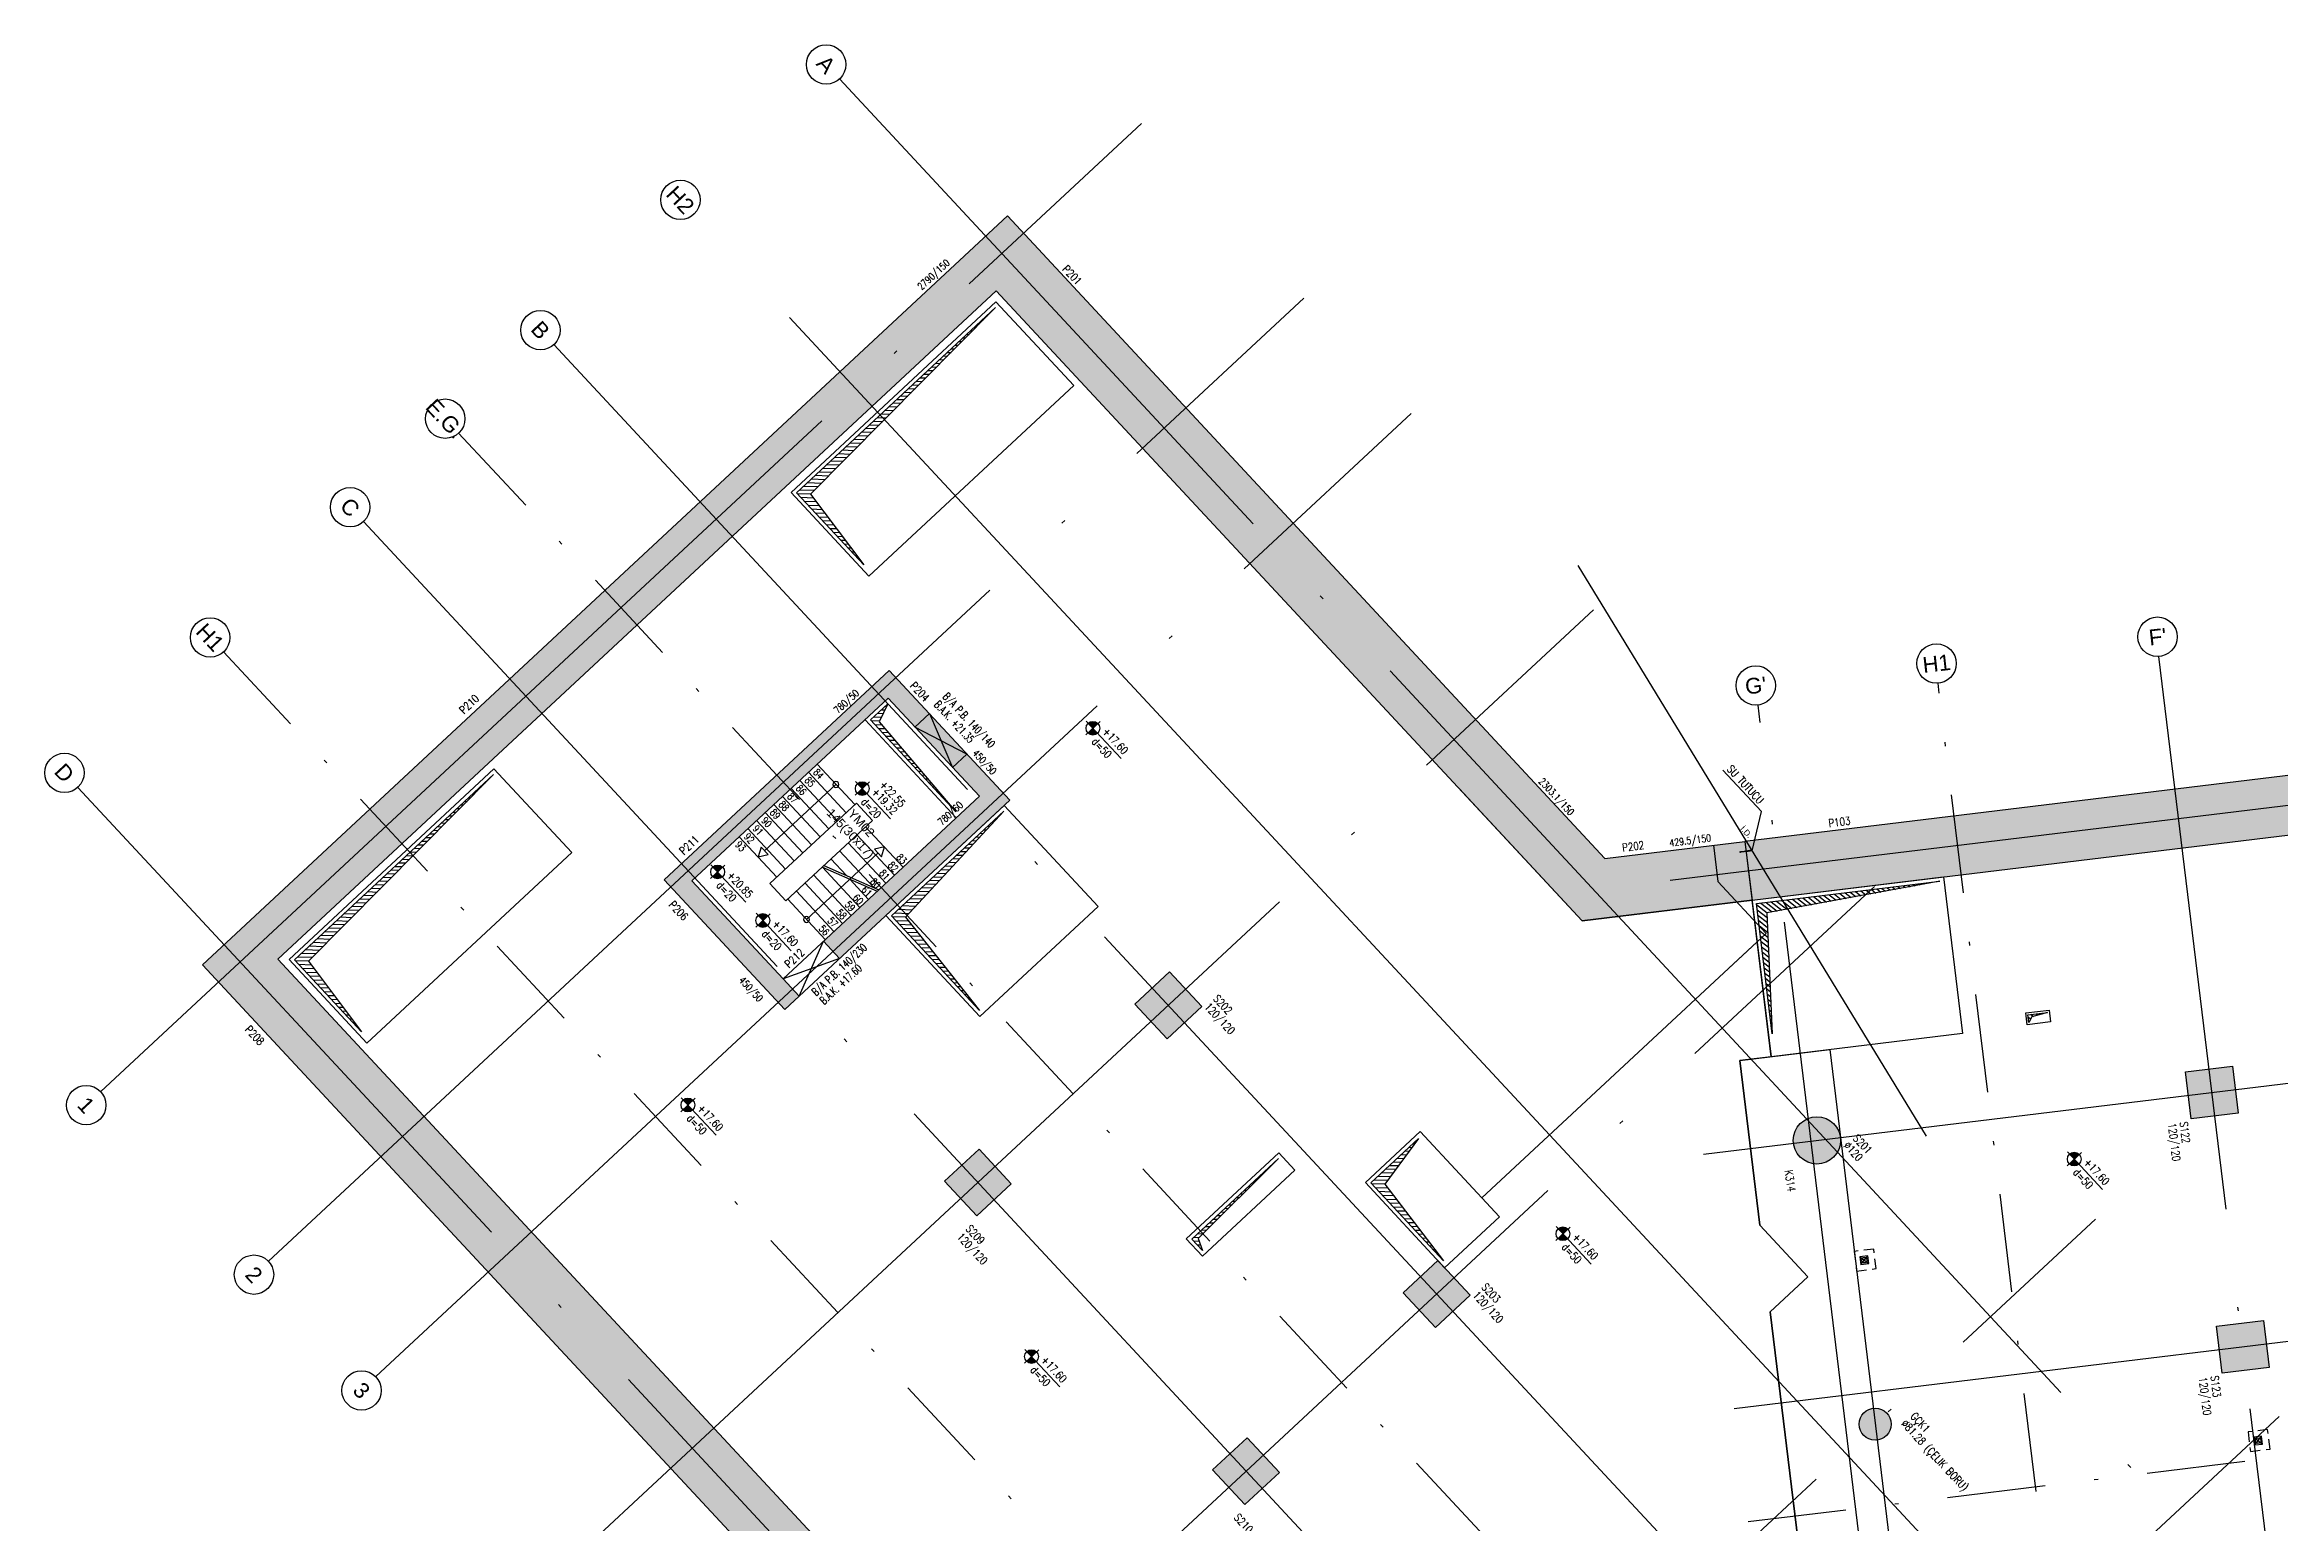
# Model space of a CAD drawing. Header units: millimetres. Extents: x 400392 to 400525, y 4543975 to 4544115.
# Drawn here: x 400391.6 to 400448.3, y 4544077.5 to 4544115 of the extents above; entities that cross this region are included whole.
import ezdxf
from ezdxf.enums import TextEntityAlignment as Align

# ---------------------------------------------------------------- set-up
doc = ezdxf.new("R2010")
doc.units = ezdxf.units.MM
for name, pattern in [('ACAD_ISO05W100', [33, 24, -3, 0, -3, 0, -3]), ('AKS', [3, 2.5, -0.25, 0, -0.25]), ('CIZGI', [0.4, 0.25, -0.15]), ('CONTINU', [0]), ('DASHDOT2', [0.5, 0.25, -0.125, 0, -0.125]), ('Hidden', [600, 400, -200])]:
    doc.linetypes.add(name, pattern=pattern)
doc.layers.add('A-DETL', color=90, linetype='Continuous', lineweight=15)
for name, color, linetype in [('aks prota', 2, 'AKS'), ('boşluk prota', 2, 'Continuous'), ('boşluk taraması prota', 252, 'Continuous'), ('caks prota', 4, 'Continuous'), ('iderzi_PROTA', 3, 'Continuous'), ('kiriş prota', 6, 'Continuous'), ('kolon prota', 1, 'Continuous'), ('kolon tarama prota', 252, 'Continuous'), ('lkolon prota', 4, 'Continuous'), ('lperde prota', 4, 'Continuous'), ('merdiven prota', 2, 'Continuous'), ('metraj prota', 2, 'Continuous'), ('not yazısı prota', 6, 'Continuous'), ('not çizgisi prota', 4, 'Continuous'), ('perde prota', 1, 'Continuous'), ('PRT-AL-TUNEL_EKSENI', 14, 'DASHDOT2'), ('PRT-MI-a_fit_drainage', 10, 'Continuous'), ('PRT-MI-ad_dim', 8, 'Continuous'), ('prt-s-taxis', 7, 'Continuous'), ('st-s_level (kot)', 6, 'Continuous'), ('st-s_levelmark (kot işareti)', 4, 'Continuous'), ('st_s_not çizgisi', 4, 'CIZGI'), ('st_s_su tutucu', 2, 'Continuous'), ('st_s_ölçü', 4, 'Continuous'), ('taks prota', 7, 'Continuous'), ('tkolon prota', 6, 'Continuous'), ('tnot prota', 4, 'Continuous'), ('tperde prota', 6, 'Continuous'), ('Yapım Yöntemi$0$st_s_kesit', 7, 'Continuous')]:
    doc.layers.add(name, color=color, linetype=linetype)
doc.styles.add('OLCU', font='romanstw.shx')
doc.styles.add('PRT-MI-a_Arial', font='Arial.ttf', dxfattribs={"height": 30})
doc.styles.add('TAKS', font='Arial Unicode.ttf')
doc.styles.add('text25_PROTA', font='Arial.ttf', dxfattribs={"height": 25})
doc.styles.add('TKIRIS', font='romanstw.shx')
doc.styles.add('tkolon', font='romanstw.shx')
doc.styles.add('TNOT', font='romanstw.shx', dxfattribs={"width": 0.8, "height": 250})
doc.styles.add('TSIMPLEX', font='romanstw.shx')
doc.dimstyles.new('1-50', dxfattribs={"dimtxt": 10, "dimasz": 4, "dimexe": 4, "dimexo": 8, "dimgap": 4, "dimtad": 1, "dimdec": 1, "dimrnd": 0.05, "dimzin": 9, "dimdsep": 46, "dimtxsty": 'OLCU', "dimblk1": 'OBLIQUE', "dimblk2": 'OBLIQUE', "dimsah": 1, "dimcen": 2, "dimdle": 4, "dimclrd": 4, "dimclre": 4, "dimclrt": 3, "dimadec": 1, "dimazin": 0, "dimtfac": 1, "dimtdec": 1, "dimtix": 1, "dimtmove": 2, "dimatfit": 3, "dimldrblk": 'OBLIQUE', "dimfxl": 1, "dimtvp": 1, "dimtolj": 1, "dimtzin": 1, "dimarcsym": 0})

# ---------------------------------------------------------------- blocks, each defined once
blk = doc.blocks.new('_Oblique')
at = {"color": 0, "linetype": 'ByBlock', "lineweight": -2}
blk.add_line((-0.5, -0.5), (0.5, 0.5), dxfattribs=at)
blk = doc.blocks.new('PLAN_KOT')
at = {"layer": 'st-s_levelmark (kot işareti)'}
h = blk.add_hatch(color=256, dxfattribs=at)
h.paths.add_polyline_path([(0, 17.5, 0.414214), (-17.5, 0), (0, 0)])
h.paths.add_polyline_path([(17.5, 0), (0, 0), (0, -17.5, 0.414214)])
for p, q in [((105, 0), (-25, 0)), ((0, 25), (0, -25))]:
    blk.add_line(p, q, dxfattribs=at)
blk.add_circle((0, 0), 17.5, dxfattribs=at)
at = {"layer": 'st-s_level (kot)', "color": 6, "style": 'OLCU', "width": 0.8}
for tag, p in [('KOT', (22.7, 9.8)), ('DÖŞEME_KALINLIĞI', (22.7, -27.6))]:
    blk.add_attdef(tag, p, '', height=20, dxfattribs=at)
blk = doc.blocks.new('*U55')
at = {"layer": 'metraj prota', "color": 4}
blk.add_lwpolyline([(-270, 0), (-247.5, 13), (-247.5, -13)], close=True, dxfattribs=at)
blk.add_lwpolyline([(0, 0), (-247.5, 0)], dxfattribs=at)
blk.add_circle((0, 0), 7.5, dxfattribs=at)
blk = doc.blocks.new('D')
at = {"layer": 'st_s_su tutucu', "linetype": 'CONTINU', "ltscale": 0.2}
for p, q in [((-39988, 52508), (-39993, 52508)), ((-39993, 52508), (-39993, 52507)), ((-39993, 52507), (-39991, 52506)), ((-39993, 52449), (-39991, 52450)), ((-39993, 52448), (-39993, 52449)), ((-39988, 52448), (-39993, 52448)), ((-39991, 52499), (-39992, 52499)), ((-39992, 52499), (-39992, 52498)), ((-39992, 52498), (-39991, 52498)), ((-39991, 52489), (-39992, 52489)), ((-39992, 52489), (-39992, 52488)), ((-39992, 52488), (-39991, 52488)), ((-39991, 52479), (-39992, 52479)), ((-39992, 52479), (-39992, 52478)), ((-39992, 52478), (-39991, 52478)), ((-39992, 52468), (-39992, 52469)), ((-39992, 52469), (-39991, 52469)), ((-39991, 52468), (-39992, 52468)), ((-39992, 52458), (-39992, 52459)), ((-39992, 52459), (-39991, 52459)), ((-39991, 52458), (-39992, 52458)), ((-39991, 52506), (-39991, 52499)), ((-39991, 52498), (-39991, 52489)), ((-39991, 52488), (-39991, 52479)), ((-39991, 52469), (-39991, 52478)), ((-39991, 52459), (-39991, 52468)), ((-39991, 52450), (-39991, 52458)), ((-39990, 52506), (-39988, 52507)), ((-39990, 52499), (-39990, 52506)), ((-39989, 52499), (-39990, 52499)), ((-39990, 52489), (-39990, 52498)), ((-39990, 52498), (-39989, 52498)), ((-39989, 52489), (-39990, 52489)), ((-39990, 52479), (-39990, 52488)), ((-39990, 52488), (-39989, 52488)), ((-39989, 52479), (-39990, 52479)), ((-39990, 52478), (-39989, 52478)), ((-39990, 52478), (-39990, 52469)), ((-39990, 52469), (-39989, 52469)), ((-39989, 52468), (-39990, 52468)), ((-39990, 52468), (-39990, 52459)), ((-39990, 52459), (-39989, 52459)), ((-39989, 52458), (-39990, 52458)), ((-39990, 52458), (-39990, 52450)), ((-39990, 52450), (-39988, 52449)), ((-39989, 52498), (-39989, 52499)), ((-39989, 52488), (-39989, 52489)), ((-39989, 52478), (-39989, 52479)), ((-39989, 52469), (-39989, 52468)), ((-39989, 52459), (-39989, 52458)), ((-39988, 52507), (-39988, 52508)), ((-39988, 52449), (-39988, 52448))]:
    blk.add_line(p, q, dxfattribs=at)
blk = doc.blocks.new('YER SUZGECI_20x20')
at = {"color": 2}
blk.add_lwpolyline([(-20, 0), (0, 0), (0, 20), (-20, 20)], close=True, dxfattribs=at)
for points in [[(0, 20), (-20, 0)], [(-20, 20), (0, 0)]]:
    blk.add_lwpolyline(points, dxfattribs=at)
blk.add_circle((-10, 10), 7, dxfattribs=at)
blk = doc.blocks.new('Stair_Anotation')
at = {"color": 0, "style": 'PRT-MI-a_Arial'}
blk.add_attdef('M.ADI', text='', height=0.2, dxfattribs=at).set_placement((0, 0), align=Align.BOTTOM_CENTER)
blk.add_attdef('BAS.SAYI-(EN-RIHT)', text='', height=0.2, dxfattribs=at).set_placement((0, -0.08), align=Align.TOP_CENTER)

msp = doc.modelspace()

# ---------------------------------------------------------------- hatches: boundary and pattern name
at = {"layer": 'boşluk taraması prota', "ltscale": 2}
h = msp.add_hatch(dxfattribs=at)
h.set_pattern_fill('ANSI31', color=256, scale=0.03, angle=-47.076, style=0)
h.set_pattern_definition([(357.923994, (399631.27246, 4544337.70309), (0.003450452, 0.095187483), [])])
h.paths.add_polyline_path([(400415.728, 4544108.291), (400411.03, 4544103.559), (400412.378, 4544101.762), (400410.675, 4544103.592)])
h = msp.add_hatch(dxfattribs=at)
h.set_pattern_fill('ANSI31', color=256, scale=0.03, angle=-47.076, style=0)
h.set_pattern_definition([(357.923994, (399633.15085, 4544331.93906), (0.003450452, 0.095187483), [])])
h.paths.add_polyline_path([(400412.993, 4544098.237), (400412.775, 4544097.776), (400414.721, 4544095.498), (400412.554, 4544097.828)])
h = msp.add_hatch(dxfattribs=at)
h.set_pattern_fill('ANSI31', color=256, scale=0.03, angle=-47.076, style=0)
h.set_pattern_definition([(357.923994, (399618.53117, 4544325.85322), (0.003450452, 0.095187483), [])])
h.paths.add_polyline_path([(400402.987, 4544096.441), (400398.289, 4544091.709), (400399.637, 4544089.912), (400397.934, 4544091.742)])
h = msp.add_hatch(dxfattribs=at)
h.set_pattern_fill('ANSI31', color=256, scale=0.03, angle=-47.076, style=0)
h.set_pattern_definition([(357.923994, (399633.67819, 4544326.96695), (0.003450452, 0.095187483), [])])
h.paths.add_polyline_path([(400415.937, 4544095.512), (400413.436, 4544092.823), (400415.316, 4544090.453), (400413.081, 4544092.856)])
h = msp.add_hatch(dxfattribs=at)
h.set_pattern_fill('ANSI31', color=256, scale=0.03, angle=-83.076, style=0)
h.set_pattern_definition([(321.923994, (399942.09263, 4544740.68775), (0.058741273, 0.074980167), [])])
h.paths.add_polyline_path([(400439.695, 4544093.732), (400435.304, 4544092.931), (400435.437, 4544089.861), (400435.036, 4544093.167)])
h = msp.add_hatch(dxfattribs=at)
h.set_pattern_fill('ANSI31', color=256, scale=0.03, angle=-47.076, style=0)
h.set_pattern_definition([(321.924, (400440.26455, 4544098.00835), (0.0587413, 0.0749802), [])])
h.paths.add_polyline_path([(400442.422, 4544090.407), (400442.024, 4544090.29), (400441.949, 4544090.149), (400441.926, 4544090.348)])
h = msp.add_hatch(dxfattribs=at)
h.set_pattern_fill('ANSI31', color=256, scale=0.03, angle=-47.076, style=0)
h.set_pattern_definition([(357.923994, (399645.85051, 4544320.19295), (0.003450452, 0.095187483), [])])
h.paths.add_polyline_path([(400426.46, 4544087.204), (400425.608, 4544086.049), (400427.098, 4544084.098), (400425.253, 4544086.082)])
h = msp.add_hatch(dxfattribs=at)
h.set_pattern_fill('ANSI31', color=256, scale=0.03, angle=-47.076, style=0)
h.set_pattern_definition([(357.923994, (399201.673155, 4544774.25286), (0.0034504516, 0.095187483), [])])
h.paths.add_polyline_path([(400422.905, 4544086.698), (400420.871, 4544084.671), (400420.981, 4544084.362), (400420.709, 4544084.655)])
at = {"layer": 'kolon tarama prota'}
h = msp.add_hatch(color=256, dxfattribs=at)
h.dxf.hatch_style = 1
h.paths.add_polyline_path([(400440.752, 4544045.263), (400441.059, 4544042.73), (400395.595, 4544091.615), (400416.025, 4544110.616), (400431.188, 4544094.311), (400434.743, 4544094.743), (400434.924, 4544093.254), (400430.611, 4544092.73), (400415.743, 4544108.715), (400397.51, 4544091.758)])
h = msp.add_hatch(color=256, dxfattribs=at)
h.dxf.hatch_style = 1
h.paths.add_polyline_path([(400485.118, 4544034.122), (400477.132, 4544099.89), (400434.743, 4544094.743), (400434.924, 4544093.254), (400475.823, 4544098.22), (400483.38, 4544035.99)])
h = msp.add_hatch(color=256, dxfattribs=at)
h.dxf.hatch_style = 1
h.paths.add_polyline_path([(400416.089, 4544095.79), (400413.024, 4544099.085), (400407.312, 4544093.773), (400410.377, 4544090.478), (400410.743, 4544090.818), (400408.019, 4544093.747), (400412.998, 4544098.378), (400415.314, 4544095.889), (400411.36, 4544092.211), (400411.768, 4544091.772)])
h = msp.add_hatch(color=256, dxfattribs=at)
h.dxf.hatch_style = 1
h.paths.add_polyline_path([(400420.141, 4544091.433), (400420.958, 4544090.554), (400420.079, 4544089.737), (400419.262, 4544090.616)])
h = msp.add_hatch(color=256, dxfattribs=at)
h.dxf.hatch_style = 1
h.paths.add_polyline_path([(400447.12, 4544089.043), (400447.265, 4544087.852), (400446.074, 4544087.707), (400445.929, 4544088.899)])
h = msp.add_hatch(color=256, dxfattribs=at)
h.dxf.hatch_style = 1
edge = h.paths.add_edge_path()
edge.add_arc((400436.571, 4544087.158), 0.6, -47.076, 312.924)
h = msp.add_hatch(color=256, dxfattribs=at)
h.dxf.hatch_style = 1
h.paths.add_polyline_path([(400415.308, 4544086.938), (400416.125, 4544086.059), (400415.246, 4544085.242), (400414.429, 4544086.121)])
h = msp.add_hatch(color=256, dxfattribs=at)
h.dxf.hatch_style = 1
h.paths.add_polyline_path([(400426.951, 4544084.11), (400427.768, 4544083.231), (400426.889, 4544082.414), (400426.072, 4544083.293)])
h = msp.add_hatch(color=256, dxfattribs=at)
h.dxf.hatch_style = 1
h.paths.add_polyline_path([(400447.904, 4544082.591), (400448.049, 4544081.399), (400446.857, 4544081.255), (400446.713, 4544082.446)])
h = msp.add_hatch(color=256, dxfattribs=at)
h.dxf.hatch_style = 1
edge = h.paths.add_edge_path()
edge.add_arc((400438.05, 4544079.957), 0.406, 0, 360)
h = msp.add_hatch(color=256, dxfattribs=at)
h.dxf.hatch_style = 1
h.paths.add_polyline_path([(400422.114, 4544079.612), (400422.931, 4544078.733), (400422.052, 4544077.916), (400421.235, 4544078.794)])

# ---------------------------------------------------------------- linework, layer by layer
at = {"layer": 'A-DETL', "color": 1, "lineweight": 5}
msp.add_lwpolyline([(400410.498, 4544108.041), (400518.406, 4543992.016)], dxfattribs=at)
at = {"layer": 'aks prota', "ltscale": 10}
for p, q in [((400524.76, 4543992.599), (400411.764, 4544114.095)), ((400393.013, 4544088.395), (400419.426, 4544112.96)), ((400397.27, 4544084.092), (400423.547, 4544108.53)), ((400517.511, 4543985.857), (400404.515, 4544107.353)), ((400399.994, 4544081.163), (400426.271, 4544105.601)), ((400512.678, 4543981.362), (400399.682, 4544102.858)), ((400404.625, 4544076.183), (400430.902, 4544100.622)), ((400432.848, 4544093.757), (400479.207, 4544099.387)), ((400454.214, 4544025.649), (400445.253, 4544099.44)), ((400442.389, 4544038.001), (400435.078, 4544098.205)), ((400505.428, 4543974.62), (400392.433, 4544096.116)), ((400411.435, 4544068.861), (400438.034, 4544093.599)), ((400433.692, 4544086.808), (400480.051, 4544092.438)), ((400434.475, 4544080.356), (400480.835, 4544085.985)), ((400418.246, 4544061.538), (400443.644, 4544085.159)), ((400422.904, 4544056.529), (400448.302, 4544080.15))]:
    msp.add_line(p, q, dxfattribs=at)
at = {"layer": 'boşluk prota', "ltscale": 0.05}
for points in [[(400415.728, 4544108.291), (400411.03, 4544103.559), (400412.378, 4544101.762), (400410.675, 4544103.592)], [(400412.993, 4544098.237), (400412.775, 4544097.776), (400414.721, 4544095.498), (400412.554, 4544097.828)], [(400402.987, 4544096.441), (400398.289, 4544091.709), (400399.637, 4544089.912), (400397.934, 4544091.742)], [(400415.937, 4544095.512), (400413.436, 4544092.823), (400415.316, 4544090.453), (400413.081, 4544092.856)], [(400439.695, 4544093.732), (400435.304, 4544092.931), (400435.437, 4544089.861), (400435.036, 4544093.167)], [(400442.422, 4544090.407), (400442.024, 4544090.29), (400441.949, 4544090.149), (400441.926, 4544090.348)], [(400426.46, 4544087.204), (400425.608, 4544086.049), (400427.098, 4544084.098), (400425.253, 4544086.082)], [(400422.905, 4544086.698), (400420.871, 4544084.671), (400420.981, 4544084.362), (400420.709, 4544084.655)]]:
    msp.add_lwpolyline(points, close=True, dxfattribs=at)
at = {"layer": 'caks prota', "ltscale": 0.05}
for centre in [(400411.424, 4544114.461), (400407.726, 4544111.022), (400404.175, 4544107.719), (400401.758, 4544105.471), (400399.342, 4544103.224), (400395.79, 4544099.921), (400445.218, 4544099.939), (400439.609, 4544099.258), (400435.018, 4544098.701), (400392.092, 4544096.482), (400392.647, 4544088.054), (400396.904, 4544083.751), (400399.636, 4544080.814)]:
    msp.add_circle(centre, 0.5, dxfattribs=at)
at = {"layer": 'iderzi_PROTA', "linetype": 'ACAD_ISO05W100', "ltscale": 2}
for points in [[(400433.949, 4544094.646), (400434.061, 4544093.723)], [(400434.744, 4544094.743), (400434.925, 4544093.254)], [(400434.061, 4544093.723), (400435.285, 4544092.408), (400434.329, 4544091.518)]]:
    msp.add_lwpolyline(points, dxfattribs=at)
at = {"layer": 'iderzi_PROTA', "linetype": 'ACAD_ISO05W100', "lineweight": 30, "ltscale": 2}
msp.add_lwpolyline([(400434.744, 4544094.743), (400435.407, 4544089.282), (400434.612, 4544089.186), (400435.12, 4544085.009), (400436.343, 4544083.693), (400435.387, 4544082.804), (400436.178, 4544076.29), (400438.64, 4544073.644), (400436.713, 4544071.852)], dxfattribs=at)
at = {"layer": 'kiriş prota'}
for points in [[(400415.733, 4544108.433), (400417.708, 4544106.309), (400412.509, 4544101.474), (400410.534, 4544103.597), (400415.733, 4544108.433)], [(400412.412, 4544097.833), (400414.728, 4544095.344)], [(400402.992, 4544096.583), (400404.967, 4544094.459), (400399.768, 4544089.624), (400397.793, 4544091.748), (400402.992, 4544096.583)], [(400427.491, 4544096.084), (400430.611, 4544092.73), (400433.186, 4544093.043), (400434.925, 4544093.254), (400434.307, 4544093.179), (400434.307, 4544093.179)], [(400439.782, 4544093.844), (400440.264, 4544089.872), (400435.407, 4544089.282), (400434.925, 4544093.254), (400439.777, 4544093.843)], [(400435.054, 4544092.192), (400428.07, 4544085.697)], [(400442.465, 4544090.463), (400442.501, 4544090.166), (400441.906, 4544090.093), (400441.87, 4544090.392), (400442.465, 4544090.463)], [(400434.612, 4544089.186), (400436.896, 4544089.463), (400438.724, 4544074.407)], [(400436.713, 4544071.852), (400438.64, 4544073.644), (400437.399, 4544074.978), (400436.178, 4544076.29), (400435.387, 4544082.804), (400436.343, 4544083.693), (400435.12, 4544085.009), (400434.612, 4544089.186)]]:
    msp.add_lwpolyline(points, dxfattribs=at)
for points in [[(400412.194, 4544095.719), (400409.998, 4544093.675), (400410.406, 4544093.236), (400412.603, 4544095.279)], [(400415.942, 4544095.653), (400418.326, 4544093.091), (400415.323, 4544090.298), (400412.94, 4544092.861)], [(400426.503, 4544087.381), (400428.512, 4544085.221), (400427.121, 4544083.927), (400425.112, 4544086.087)], [(400422.911, 4544086.839), (400423.319, 4544086.4), (400420.976, 4544084.221), (400420.567, 4544084.66)]]:
    msp.add_lwpolyline(points, close=True, dxfattribs=at)
at = {"layer": 'kolon prota', "color": 1}
for points in [[(400420.141, 4544091.433), (400420.958, 4544090.554), (400420.079, 4544089.737), (400419.262, 4544090.616)], [(400447.12, 4544089.043), (400447.265, 4544087.852), (400446.074, 4544087.707), (400445.929, 4544088.899)], [(400415.308, 4544086.938), (400416.125, 4544086.059), (400415.246, 4544085.242), (400414.429, 4544086.121)], [(400426.951, 4544084.11), (400427.768, 4544083.231), (400426.889, 4544082.414), (400426.072, 4544083.293)], [(400447.904, 4544082.591), (400448.049, 4544081.399), (400446.857, 4544081.255), (400446.713, 4544082.446)], [(400422.114, 4544079.612), (400422.931, 4544078.733), (400422.052, 4544077.916), (400421.235, 4544078.794)]]:
    msp.add_lwpolyline(points, close=True, dxfattribs=at)
msp.add_circle((400436.571, 4544087.158), 0.6, dxfattribs=at)
at = {"layer": 'merdiven prota', "linetype": 'Hidden', "ltscale": 10}
for p, q in [((400411.197, 4544096.703), (400412.15, 4544095.678)), ((400411.491, 4544095.065), (400410.538, 4544096.09)), ((400411.711, 4544095.269), (400410.758, 4544096.294)), ((400411.931, 4544095.473), (400410.977, 4544096.499)), ((400410.832, 4544094.452), (400409.879, 4544095.477)), ((400411.052, 4544094.656), (400410.099, 4544095.681)), ((400411.272, 4544094.86), (400410.318, 4544095.886)), ((400410.173, 4544093.839), (400409.22, 4544094.864)), ((400410.393, 4544094.043), (400409.44, 4544095.068)), ((400410.613, 4544094.248), (400409.659, 4544095.273)), ((400413.161, 4544093.886), (400412.208, 4544094.911)), ((400413.381, 4544094.091), (400412.427, 4544095.116)), ((400411.939, 4544093.879), (400411.548, 4544094.299)), ((400412.635, 4544093.571), (400411.768, 4544094.503)), ((400412.941, 4544093.682), (400411.988, 4544094.707)), ((400412.063, 4544092.865), (400411.109, 4544093.89)), ((400412.282, 4544093.069), (400411.329, 4544094.094)), ((400412.502, 4544093.273), (400412.025, 4544093.786)), ((400411.404, 4544092.252), (400410.45, 4544093.277)), ((400411.623, 4544092.456), (400410.67, 4544093.481)), ((400411.843, 4544092.66), (400410.889, 4544093.686))]:
    msp.add_line(p, q, dxfattribs=at)
for points in [[(400414.045, 4544097.986), (400414.633, 4544096.621), (400414.999, 4544096.961), (400413.679, 4544097.646), (400414.045, 4544097.986)], [(400411.329, 4544094.094), (400412.722, 4544093.478)], [(400411.369, 4544094.131), (400412.761, 4544093.515)], [(400411.36, 4544092.211), (400411.768, 4544091.772), (400410.334, 4544091.258), (400410.743, 4544090.818), (400411.36, 4544092.211)]]:
    msp.add_lwpolyline(points, dxfattribs=at)
at = {"layer": 'perde prota'}
for points in [[(400440.752, 4544045.263), (400441.059, 4544042.73), (400395.595, 4544091.615), (400416.025, 4544110.616), (400431.188, 4544094.311), (400434.743, 4544094.743), (400434.924, 4544093.254), (400430.611, 4544092.73), (400415.743, 4544108.715), (400397.51, 4544091.758)], [(400485.118, 4544034.122), (400477.132, 4544099.89), (400434.744, 4544094.743), (400434.925, 4544093.254), (400475.823, 4544098.22), (400483.38, 4544035.99)], [(400413.024, 4544099.085), (400416.089, 4544095.79), (400410.377, 4544090.478), (400407.312, 4544093.773)], [(400412.998, 4544098.378), (400415.314, 4544095.889), (400410.334, 4544091.258), (400408.019, 4544093.747)]]:
    msp.add_lwpolyline(points, close=True, dxfattribs=at)
at = {"layer": 'PRT-AL-TUNEL_EKSENI', "ltscale": 10}
for p, q in [((400402.099, 4544105.105), (400515.094, 4543983.61)), ((400396.131, 4544099.555), (400509.126, 4543978.059)), ((400447.668, 4544032.687), (400439.645, 4544098.759)), ((400434.824, 4544077.483), (400481.184, 4544083.113))]:
    msp.add_line(p, q, dxfattribs=at)
at = {"layer": 'PRT-MI-a_fit_drainage', "color": 2, "linetype": 'CIZGI'}
for points in [[(400438.074, 4544083.904), (400438.014, 4544084.4), (400437.518, 4544084.34), (400437.578, 4544083.843)], [(400448.071, 4544079.324), (400448.011, 4544079.821), (400447.515, 4544079.76), (400447.575, 4544079.264)]]:
    msp.add_lwpolyline(points, close=True, dxfattribs=at)
at = {"layer": 'Yapım Yöntemi$0$st_s_kesit', "color": 3, "ltscale": 0.1}
msp.add_circle((400438.05, 4544079.957), 0.406, dxfattribs=at)

# ---------------------------------------------------------------- block references
at = {"layer": 'PRT-MI-a_fit_drainage', "color": 2, "xscale": 0.010000000000017, "yscale": 0.010000000000017, "zscale": 0.010000000000017, "rotation": 96.92399395885995}
for p in [(400437.861, 4544084.23), (400447.858, 4544079.651)]:
    msp.add_blockref('YER SUZGECI_20x20', p, dxfattribs=at)
at = {"layer": 'PRT-MI-ad_dim', "xscale": -0.010000000000017, "yscale": 0.010000000000017, "zscale": 0.010000000000017}
for p, rotation in [((400411.674, 4544096.19), 222.9239931255801), ((400410.927, 4544092.764), 42.92399312558007)]:
    msp.add_blockref('*U55', p, dxfattribs=dict(at, rotation=rotation))
at = {"layer": 'prt-s-taxis'}
ref = msp.add_blockref('Stair_Anotation', (400412.193, 4544095.081), dxfattribs=dict(at, xscale=-1.125000000001912, yscale=1.125000000001912, zscale=1.125000000001912, rotation=312.92399392421))
ref.add_attrib('M.ADI', 'YM02', dxfattribs={"layer": '0', "color": 0, "height": 0.225, "rotation": 312.924, "style": 'PRT-MI-a_Arial'}).set_placement((400412.187, 4544095.087), align=Align.BOTTOM_CENTER)
ref.add_attrib('BAS.SAYI-(EN-RIHT)', '145(30x17)', dxfattribs={"layer": '0', "color": 0, "height": 0.225, "rotation": 312.924, "style": 'PRT-MI-a_Arial'}).set_placement((400412.126, 4544095.021), align=Align.TOP_CENTER)
at = {"layer": 'st-s_level (kot)', "linetype": 'CONTINU', "ltscale": 0.1, "xscale": 0.010000000000017, "yscale": 0.010000000000017, "zscale": 0.010000000000017, "rotation": 312.9239939588531}
for p, values in [((400418.197, 4544097.616), {'KOT': '+17.60', 'DÖŞEME_KALINLIĞI': 'd=50'}), ((400412.343, 4544096.084), {'KOT': '+19.32', 'DÖŞEME_KALINLIĞI': 'd=20'}), ((400408.672, 4544093.97), {'KOT': '+20.85', 'DÖŞEME_KALINLIĞI': 'd=20'}), ((400409.82, 4544092.737), {'KOT': '+17.60', 'DÖŞEME_KALINLIĞI': 'd=20'}), ((400407.918, 4544088.056), {'KOT': '+17.60', 'DÖŞEME_KALINLIĞI': 'd=50'}), ((400443.104, 4544086.684), {'KOT': '+17.60', 'DÖŞEME_KALINLIĞI': 'd=50'}), ((400430.126, 4544084.789), {'KOT': '+17.60', 'DÖŞEME_KALINLIĞI': 'd=50'}), ((400416.639, 4544081.671), {'KOT': '+17.60', 'DÖŞEME_KALINLIĞI': 'd=50'})]:
    msp.add_blockref('PLAN_KOT', p, dxfattribs=at).add_auto_attribs(values)
at = {"layer": 'st_s_ölçü', "xscale": 0.005000000000008499, "yscale": 0.005000000000008499, "zscale": 0.005000000000008499, "rotation": 276.9239943718454}
msp.add_blockref('D', (400198.4, 4543864.37), dxfattribs=at)

# ---------------------------------------------------------------- texts
at = {"layer": 'iderzi_PROTA', "linetype": 'ACAD_ISO05W100', "style": 'text25_PROTA'}
msp.add_text('İ.D.', height=0.15, rotation=312.924, dxfattribs=at).set_placement((400434.611, 4544095.051))
at = {"layer": 'kiriş prota', "ltscale": 0.05, "style": 'TKIRIS', "width": 0.8}
msp.add_text('K314', height=0.2, rotation=278.1611, dxfattribs=at).set_placement((400435.854, 4544086.407), align=Align.MIDDLE_LEFT)
at = {"layer": 'lkolon prota', "style": 'tkolon', "width": 0.8}
for s, rotation, p in [('120/120', 312.924, (400421.013, 4544090.537)), ('120/120', 276.924, (400445.483, 4544087.585)), ('%%C120', 312.924, (400437.234, 4544087.014)), ('120/120', 312.924, (400414.733, 4544084.696)), ('120/120', 312.924, (400427.824, 4544083.214)), ('120/120', 276.924, (400446.266, 4544081.138)), ('%%C81.28 (ÇELIK BORU)', 312.924, (400438.694, 4544079.958))]:
    msp.add_text(s, height=0.2, rotation=rotation, dxfattribs=at).set_placement(p)
at = {"layer": 'lperde prota', "style": 'tkolon', "width": 0.8}
for s, rotation, p in [('2790/150', 42.5635, (400413.784, 4544108.791)), ('780/50', 42.5635, (400411.663, 4544098.041)), ('450/50', 312.5635, (400415.191, 4544097.035)), ('2303.1/150', 312.5635, (400429.562, 4544096.317)), ('780/60', 42.5635, (400414.302, 4544095.202)), ('429.5/150', 7.3933, (400432.829, 4544094.702)), ('450/50', 312.5635, (400409.265, 4544091.271))]:
    msp.add_text(s, height=0.18, rotation=rotation, dxfattribs=at).set_placement(p, align=Align.MIDDLE_LEFT)
at = {"layer": 'not yazısı prota', "ltscale": 0.05, "style": 'TSIMPLEX', "width": 0.8}
msp.add_text('SU TUTUCU', height=0.2, rotation=312.924, dxfattribs=at).set_placement((400434.269, 4544096.565))
at = {"layer": 'st-s_level (kot)', "color": 6, "style": 'OLCU', "width": 0.8}
msp.add_attdef('+22.55', (400412.769, 4544096.171), '', height=0.2, rotation=312.924, dxfattribs=at)
at = {"layer": 'st_s_not çizgisi', "ltscale": 0.05, "style": 'tkolon', "width": 0.8}
for s, p in [('84', (400411.148, 4544096.548)), ('87', (400410.489, 4544095.935)), ('86', (400410.708, 4544096.14)), ('85', (400410.928, 4544096.344)), ('89', (400410.049, 4544095.527)), ('88', (400410.269, 4544095.731)), ('92', (400409.39, 4544094.914)), ('91', (400409.61, 4544095.118)), ('90', (400409.83, 4544095.322)), ('93', (400409.17, 4544094.71)), ('83', (400413.257, 4544094.389)), ('80', (400412.593, 4544093.772)), ('81', (400412.824, 4544093.987)), ('82', (400413.044, 4544094.191)), ('59', (400411.95, 4544093.191)), ('60', (400412.154, 4544093.364)), ('61', (400412.373, 4544093.568)), ('56', (400411.291, 4544092.578)), ('57', (400411.511, 4544092.782)), ('58', (400411.73, 4544092.986))]:
    msp.add_text(s, height=0.18, rotation=312.924, dxfattribs=at).set_placement(p, align=Align.MIDDLE_LEFT)
at = {"layer": 'taks prota', "style": 'TAKS'}
for s, rotation, p in [('A', 312.924, (400411.424, 4544114.461)), ('H2', 312.924, (400407.726, 4544111.022)), ('B', 312.924, (400404.175, 4544107.719)), ('E.G.', 312.924, (400401.758, 4544105.471)), ('C', 312.924, (400399.342, 4544103.224)), ('H1', 312.924, (400395.79, 4544099.921)), ("F'", 6.4292, (400445.218, 4544099.939)), ('H1', 6.4292, (400439.609, 4544099.258)), ("G'", 6.4292, (400435.018, 4544098.701)), ('D', 312.924, (400392.092, 4544096.482)), ('1', 312.924, (400392.647, 4544088.054)), ('2', 312.924, (400396.904, 4544083.751)), ('3', 312.924, (400399.636, 4544080.814))]:
    msp.add_text(s, height=0.4, rotation=rotation, dxfattribs=at).set_placement(p, align=Align.MIDDLE_CENTER)
at = {"layer": 'tkolon prota', "style": 'tkolon', "width": 0.8}
for s, rotation, p in [('S202', 312.924, (400421.233, 4544090.741)), ('S122', 276.924, (400445.781, 4544087.621)), ('S201', 312.924, (400437.47, 4544087.197)), ('S209', 312.924, (400414.953, 4544084.9)), ('S203', 312.924, (400428.043, 4544083.418)), ('S123', 276.924, (400446.564, 4544081.174)), ('GÇK1', 312.924, (400438.93, 4544080.141)), ('S210', 312.924, (400421.759, 4544077.574))]:
    msp.add_text(s, height=0.2, rotation=rotation, dxfattribs=at).set_placement(p)
at = {"layer": 'tnot prota', "style": 'TNOT', "width": 0.7}
for s, rotation, p in [('B.A.K. +21.35', 312.924, (400414.225, 4544098.267)), ('B/A P.B. 140/140', 312.924, (400414.445, 4544098.472)), ('B/A P.B. 140/230', 42.924, (400411.106, 4544090.885)), ('B.A.K. +17.60', 42.924, (400411.31, 4544090.665))]:
    msp.add_text(s, height=0.2, rotation=rotation, dxfattribs=at).set_placement(p, align=Align.MIDDLE_LEFT)
at = {"layer": 'tperde prota', "style": 'tkolon', "width": 0.8}
for s, rotation, p in [('P201', 313.3933, (400417.479, 4544109.318)), ('P210', 43.3933, (400402.163, 4544098.037)), ('P204', 313.3933, (400413.612, 4544098.744)), ('P211', 43.3933, (400407.747, 4544094.461)), ('P103', 7.3933, (400436.867, 4544095.202)), ('P202', 7.3933, (400431.633, 4544094.583)), ('P206', 313.3933, (400407.49, 4544093.19)), ('P212', 43.3933, (400410.419, 4544091.588)), ('P208', 313.3933, (400396.732, 4544090.023))]:
    msp.add_text(s, height=0.2, rotation=rotation, dxfattribs=at).set_placement(p, align=Align.MIDDLE_LEFT)

# ---------------------------------------------------------------- leaders
at = {"layer": 'not çizgisi prota'}
msp.add_leader([(400434.925, 4544094.507), (400435.165, 4544095.5), (400434.186, 4544096.554)], dimstyle='1-50', override={"dimasz": 12, "dimgap": 4, "dimtad": 0}, dxfattribs=at)

doc.saveas('drawing.dxf')
